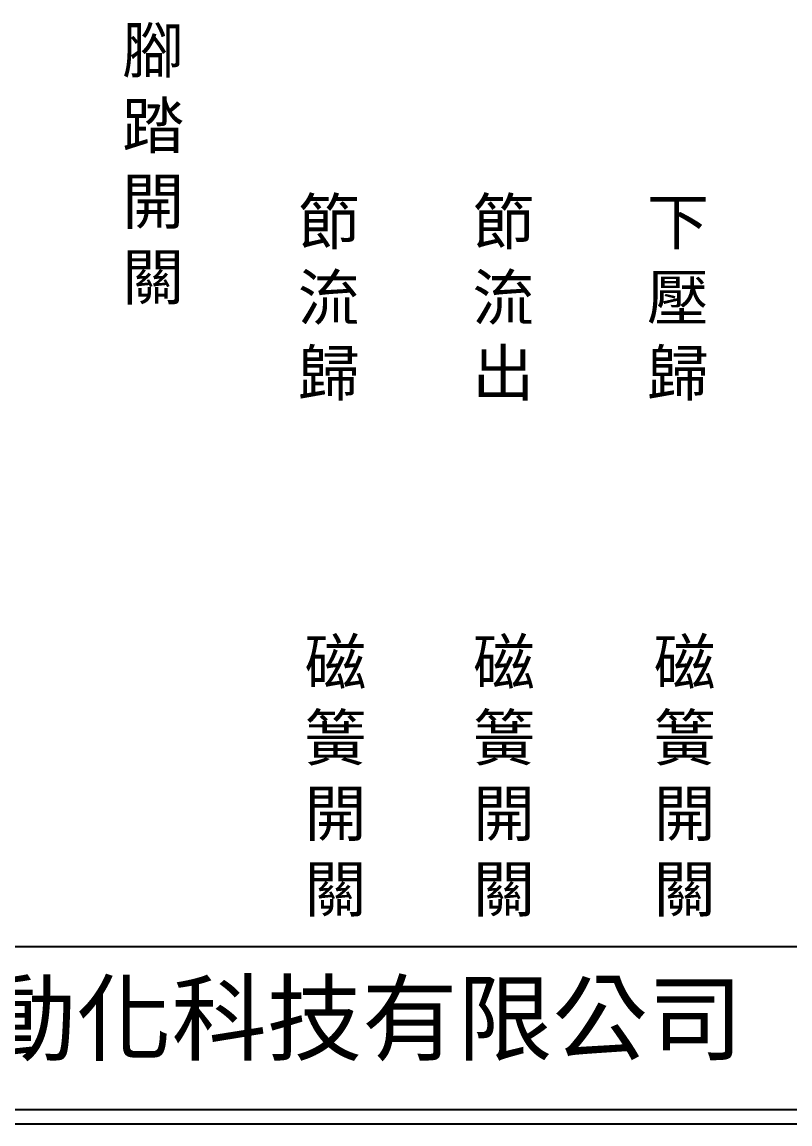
# Model space of a CAD drawing. Extents: x 325 to 612, y 3 to 207.
# Drawn here: x 392 to 458, y 3 to 97.7 of the extents above; entities that cross this region are included whole.
import ezdxf

# ---------------------------------------------------------------- set-up
doc = ezdxf.new("R2010")
doc.units = 0
doc.layers.add('圖框層', color=7, linetype='CONTINUOUS')
doc.layers.add('標尺寸層', color=3, linetype='CONTINUOUS')
doc.styles.add('CNS', font='romanc.shx', dxfattribs={"bigfont": 'chineset.shx'})
doc.styles.add('STSL', font='kaiu.ttf')

msp = doc.modelspace()

# ---------------------------------------------------------------- linework, layer by layer
at = {"layer": '圖框層', "color": 7}
for p, q in [((326.569, 18.25), (611.07, 18.25)), ((326.569, 4.25), (611.07, 4.25)), ((325.319, 3), (612.319, 3))]:
    msp.add_line(p, q, dxfattribs=at)

# ---------------------------------------------------------------- texts
at = {"layer": '圖框層', "color": 4, "style": 'STSL'}
msp.add_text('泓陞自動化科技有限公司', height=6, dxfattribs=at).set_placement((363.923, 9.076))
at = {"layer": '標尺寸層', "color": 7, "char_height": 3.9, "width": 4.96081, "style": 'CNS'}
for s, insert, attachment_point in [('{\\fDFKai-SB|b0|i0|c136|p65;腳踏開關}', (400.595, 97.234), 1), ('{\\fDFKai-SB|b0|i0|c136|p65;節流歸}', (418.349, 73.816), 5), ('{\\fDFKai-SB|b0|i0|c136|p65;節流出}', (433.349, 73.816), 5), ('{\\fDFKai-SB|b0|i0|c136|p65;下壓歸}', (448.349, 73.816), 5), ('{\\fDFKai-SB|b0|i0|c136|p65;磁簧開關}', (418.929, 32.72), 5), ('{\\fDFKai-SB|b0|i0|c136|p65;磁簧開關}', (433.408, 32.72), 5), ('{\\fDFKai-SB|b0|i0|c136|p65;磁簧開關}', (448.929, 32.72), 5)]:
    msp.add_mtext(s, dxfattribs=dict(at, insert=insert, attachment_point=attachment_point))

doc.saveas('drawing.dxf')
